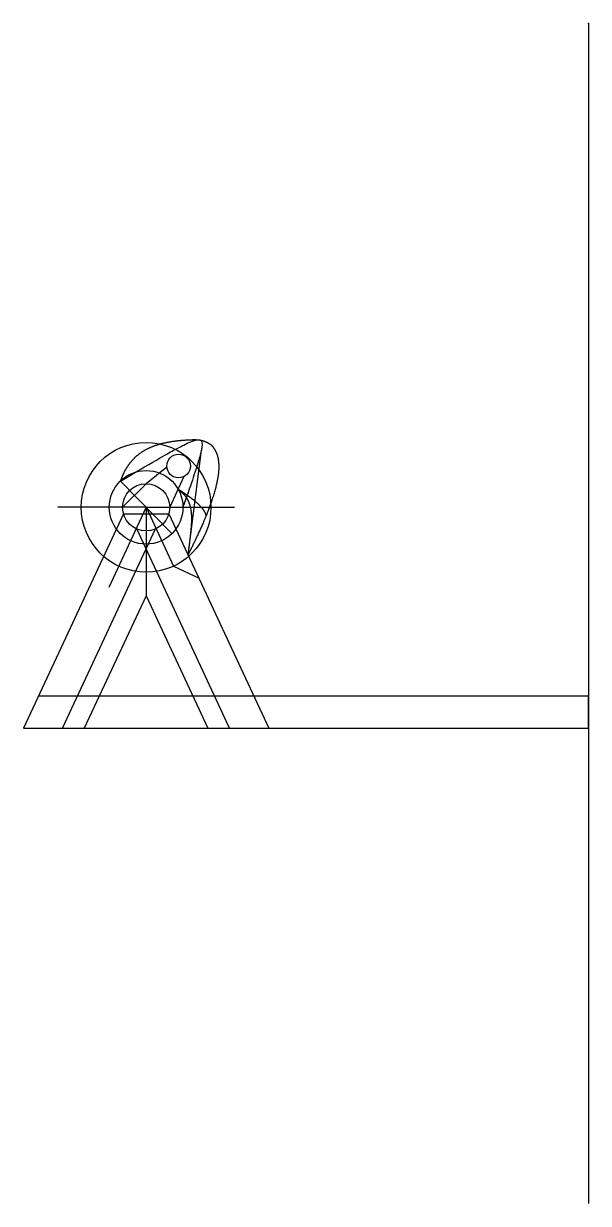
# Model space of a CAD drawing. Header units: millimetres. Extents: x -96 to 0, y -200 to 0.
import ezdxf

# ---------------------------------------------------------------- set-up
doc = ezdxf.new("R2010")
doc.units = ezdxf.units.MM
doc.layers.get('0').update_dxf_attribs({"linetype": 'CONTINUOUS'})

msp = doc.modelspace()

# ---------------------------------------------------------------- linework, layer by layer
for p, q in [((0, 0), (0, -200)), ((-65.64, -72.31), (-67.92, -90.09)), ((-71.49, -75.22), (-75, -78)), ((-79.37, -77.54), (-70.63, -86.46)), ((-68.61, -76.79), (-71, -82)), ((-75, -78), (-79, -82)), ((-75, -82), (-90, -82)), ((-75, -82), (-77.64, -87.66)), ((-75, -82), (-70.35, -91.97)), ((-75, -82), (-75, -88.24)), ((-75, -82), (-60, -82)), ((-78.84, -83.13), (-95.78, -119.46)), ((-78.84, -83.13), (-71.16, -83.13)), ((-71.16, -83.13), (-54.22, -119.46)), ((-89.16, -119.46), (-73.4, -85.67)), ((-60.84, -119.46), (-76.6, -85.67)), ((-77.64, -87.66), (-81.34, -95.59)), ((-75, -88.24), (-75, -97)), ((-70.35, -91.97), (-66, -94)), ((-75, -97), (-85.48, -119.46)), ((-75, -97), (-64.52, -119.46)), ((0, -114), (-93.23, -114)), ((0, -119.46), (0, -114)), ((-95.78, -119.46), (0, -119.46))]:
    msp.add_line(p, q)
for centre, radius in [((-75, -82), 11), ((-69.5, -75), 2), ((-75, -82), 6.24), ((-75, -82), 4), ((-75, -82), 4)]:
    msp.add_circle(centre, radius)
msp.add_rational_spline([(-79.37, -77.54), (-64, -68.5), (-68.76, -82)], [1, 4.41377480862, 1], degree=2)
for points in [[(-66.54, -70.58), (-66.95, -70.58), (-67.75, -70.6), (-68.91, -70.66), (-70.39, -70.81), (-72.1, -71.12), (-73.65, -71.57), (-75.04, -72.17), (-76.25, -72.94), (-77.28, -73.86), (-78.14, -74.94), (-78.71, -75.92), (-79.06, -76.71), (-79.27, -77.26), (-79.37, -77.54)], [(-65.86, -70.58), (-65.75, -70.61), (-65.55, -70.66), (-65.25, -70.75), (-64.9, -70.87), (-64.53, -71.04), (-64.21, -71.23), (-63.93, -71.46), (-63.67, -71.75), (-63.41, -72.11), (-63.15, -72.58), (-62.92, -73.18), (-62.74, -73.91), (-62.66, -74.79), (-62.68, -75.84), (-62.84, -77.06), (-63.13, -78.44), (-63.57, -79.99), (-64.15, -81.7), (-64.87, -83.56), (-65.73, -85.58), (-66.54, -87.31), (-67.2, -88.68), (-67.67, -89.61), (-67.92, -90.09)], [(-69.58, -78.9), (-69.43, -79.02), (-69.14, -79.25), (-68.73, -79.63), (-68.27, -80.18), (-67.82, -80.94), (-67.51, -81.79), (-67.34, -82.75), (-67.29, -83.84), (-67.34, -85.08), (-67.48, -86.51), (-67.63, -87.82), (-67.77, -88.91), (-67.87, -89.69), (-67.92, -90.09)], [(-69.58, -78.9), (-69.41, -79.01), (-69.09, -79.22), (-68.61, -79.54), (-68.02, -79.95), (-67.33, -80.45), (-66.72, -80.94), (-66.19, -81.41), (-65.75, -81.86), (-65.39, -82.28), (-65.12, -82.69), (-64.97, -83.01), (-64.9, -83.23), (-64.86, -83.38), (-64.84, -83.45)]]:
    msp.add_open_spline(points, degree=5)
msp.add_point((0, 0))

doc.saveas('drawing.dxf')
